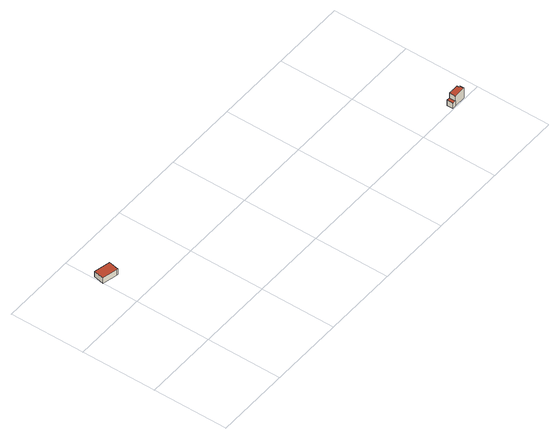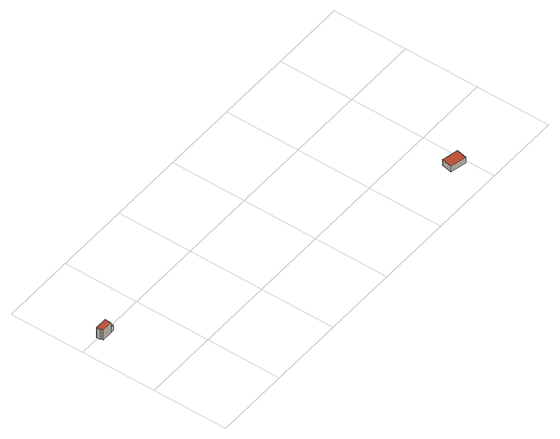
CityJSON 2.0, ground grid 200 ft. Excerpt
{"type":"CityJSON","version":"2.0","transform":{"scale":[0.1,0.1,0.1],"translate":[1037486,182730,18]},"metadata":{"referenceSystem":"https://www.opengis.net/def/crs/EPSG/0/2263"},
"CityObjects":{
"building1":{"type":"Building","attributes":{"name":"Bldg_4210015701","BIN":"4256202"},"geometry":[{"type":"MultiSurface","lod":"2","boundaries":[[[0,1,2,3,4]],[[5,6,7,8,9]],[[7,6,4,3]],[[8,7,3,2]],[[9,8,2,1]],[[5,9,1,0]],[[6,5,0,4]]],"semantics":{"surfaces":[{"type":"GroundSurface"},{"type":"RoofSurface","BIN":"4256202"},{"type":"WallSurface"}],"values":[0,1,2,2,2,2,2]}}]},
"building2":{"type":"Building","attributes":{"name":"Bldg_4210015523","BIN":"4256303"},"geometry":[{"type":"MultiSurface","lod":"2","boundaries":[[[10,11,12,13,14,15,16,17]],[[18,19,20,21]],[[22,23,24,25,26,27]],[[21,24,23,18]],[[23,22,17,16]],[[19,18,16,15]],[[20,19,15,14]],[[21,20,14,13]],[[25,24,13,12]],[[26,25,12,11]],[[27,26,11,10]],[[22,27,10,17]]],"semantics":{"surfaces":[{"type":"GroundSurface"},{"type":"RoofSurface","BIN":"4256303"},{"type":"WallSurface"}],"values":[0,1,1,2,2,2,2,2,2,2,2,2]}}]}
},
"vertices":[
[68,3230,0],[497,3133,0],[435,2860,0],[392,2869,0],[7,2956,0],[68,3230,170],[7,2956,170],[392,2869,170],[435,2860,170],[497,3133,170],
[9457,108,59],[9491,108,59],[9491,1,59],[9174,0,59],[9083,0,59],[9083,166,59],[9174,166,59],[9457,167,59],[9174,166,219],[9083,166,219],[9083,0,219],[9174,0,219],[9457,167,372],[9174,166,372],[9174,0,372],[9491,1,372],[9491,108,372],[9457,108,372]
]}
